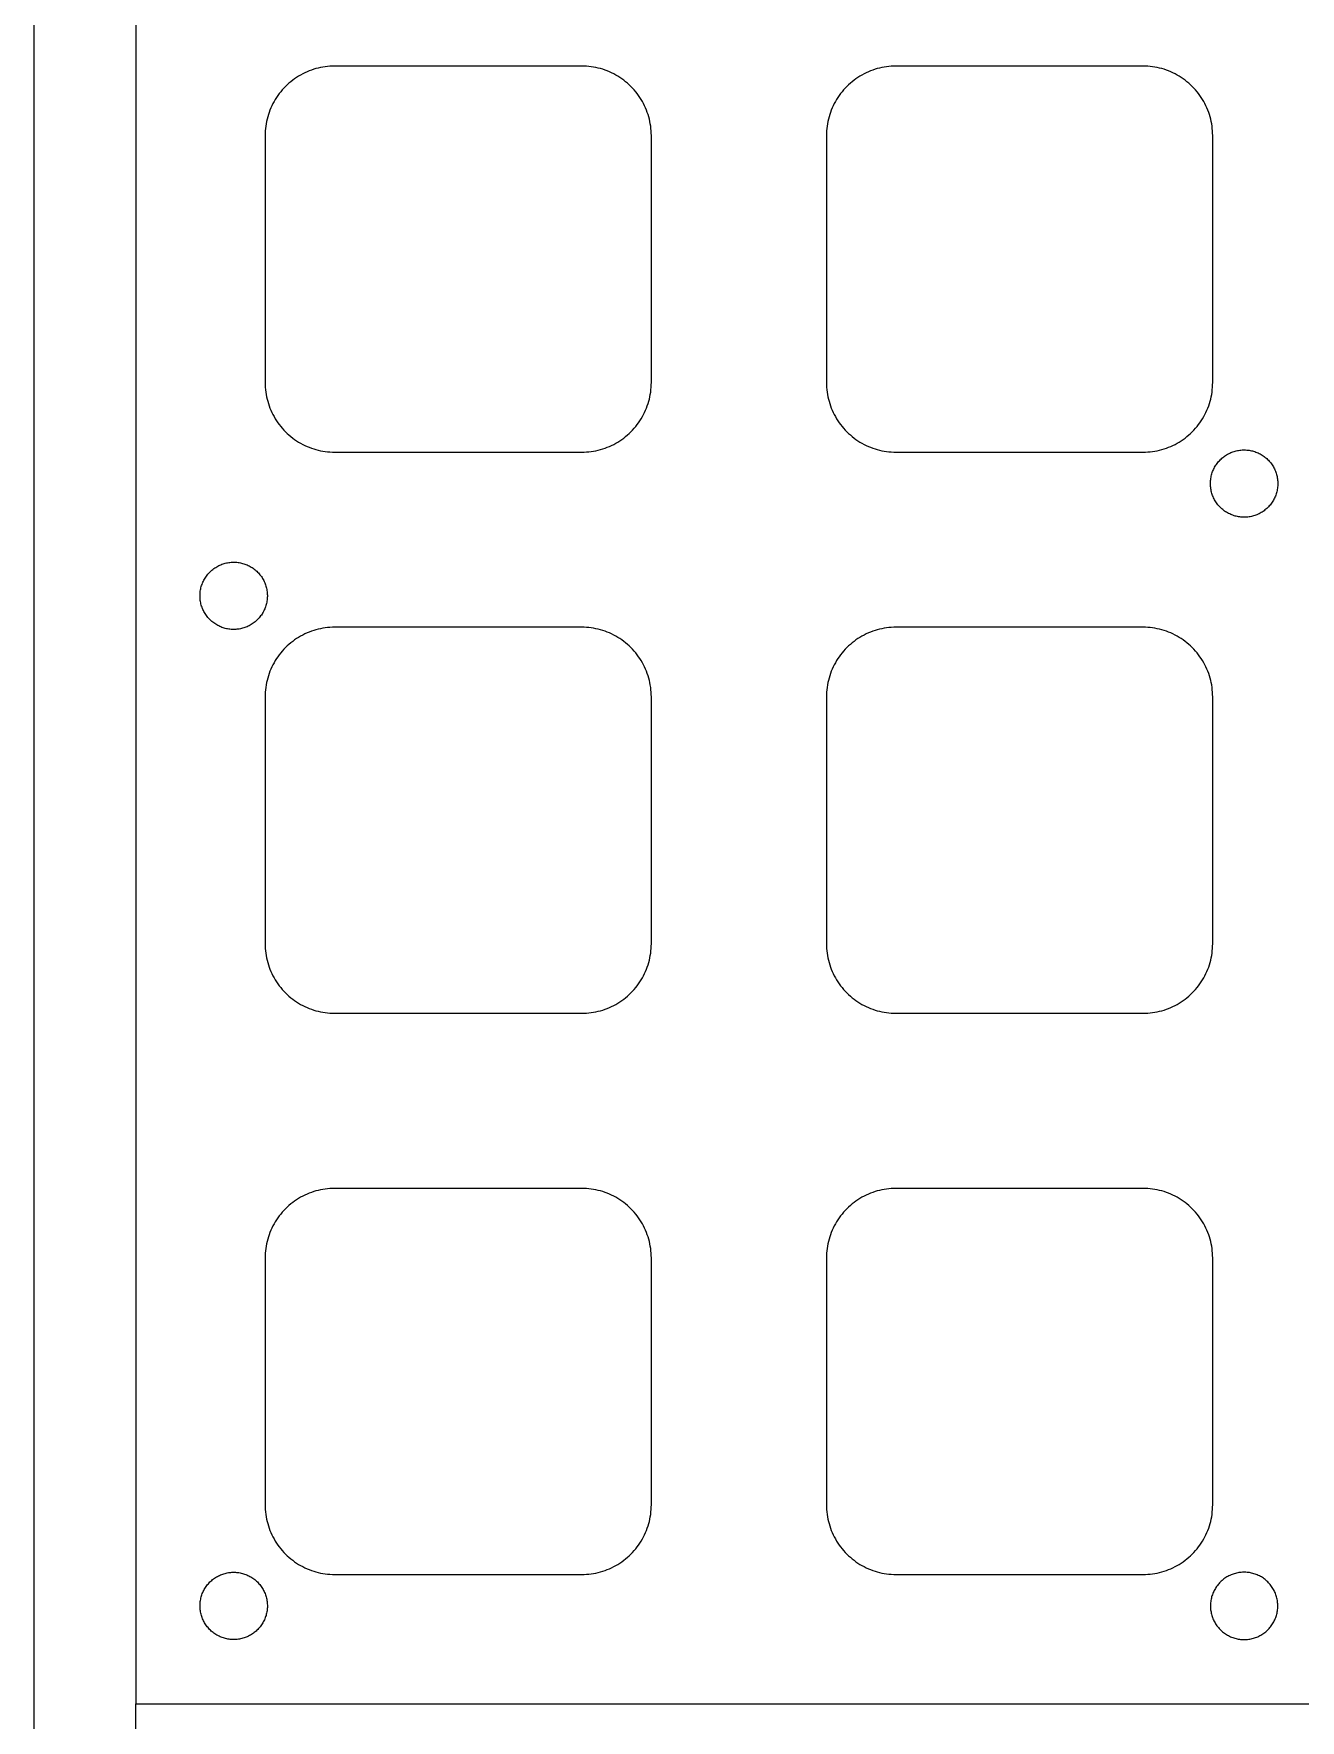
# Model space of a CAD drawing. Header units: millimetres. Extents: x -117 to 483, y -33 to 367.
# Drawn here: x -116.5 to -60.1, y 78.4 to 153.5 of the extents above; entities that cross this region are included whole.
import ezdxf

# ---------------------------------------------------------------- set-up
doc = ezdxf.new("R2010")
doc.units = ezdxf.units.MM
doc.header["$MEASUREMENT"] = 0
doc.layers.add('plot', color=12, linetype='Continuous', true_color=0xb80000)

msp = doc.modelspace()

# ---------------------------------------------------------------- linework, layer by layer
at = {"layer": 'plot'}
for points in [[(-116.531, -33.215), (483.469, -33.215), (483.469, 366.785), (-116.531, 366.785), (-116.531, -33.215)], [(-111.99, 182.871), (-111.99, 79.143)], [(-103.126, 152.107), (-103.232, 152.105), (-103.338, 152.1), (-103.443, 152.091), (-103.548, 152.078), (-103.653, 152.062), (-103.757, 152.042), (-103.86, 152.019), (-103.962, 151.992), (-104.064, 151.962), (-104.164, 151.928), (-104.263, 151.891), (-104.361, 151.85), (-104.457, 151.807), (-104.552, 151.76), (-104.645, 151.709), (-104.737, 151.656), (-104.826, 151.599), (-104.914, 151.54), (-104.999, 151.477), (-105.082, 151.412), (-105.163, 151.344), (-105.242, 151.273), (-105.318, 151.199), (-105.392, 151.123), (-105.463, 151.044), (-105.531, 150.963), (-105.596, 150.88), (-105.659, 150.795), (-105.718, 150.707), (-105.775, 150.618), (-105.828, 150.526), (-105.878, 150.433), (-105.926, 150.338), (-105.969, 150.242), (-106.01, 150.144), (-106.047, 150.045), (-106.081, 149.945), (-106.111, 149.843), (-106.138, 149.741), (-106.161, 149.638), (-106.181, 149.534), (-106.197, 149.429), (-106.21, 149.324), (-106.219, 149.219), (-106.224, 149.113), (-106.226, 149.007)], [(-92.126, 152.107), (-103.126, 152.107)], [(-89.026, 149.007), (-89.028, 149.113), (-89.033, 149.219), (-89.042, 149.324), (-89.055, 149.429), (-89.071, 149.534), (-89.091, 149.638), (-89.114, 149.741), (-89.141, 149.843), (-89.171, 149.945), (-89.205, 150.045), (-89.242, 150.144), (-89.283, 150.242), (-89.326, 150.338), (-89.374, 150.433), (-89.424, 150.526), (-89.477, 150.618), (-89.534, 150.707), (-89.593, 150.795), (-89.656, 150.88), (-89.721, 150.963), (-89.789, 151.044), (-89.86, 151.123), (-89.934, 151.199), (-90.01, 151.273), (-90.089, 151.344), (-90.17, 151.412), (-90.253, 151.477), (-90.338, 151.54), (-90.426, 151.599), (-90.515, 151.656), (-90.607, 151.709), (-90.7, 151.76), (-90.795, 151.807), (-90.891, 151.85), (-90.989, 151.891), (-91.088, 151.928), (-91.188, 151.962), (-91.29, 151.992), (-91.392, 152.019), (-91.495, 152.042), (-91.599, 152.062), (-91.704, 152.078), (-91.809, 152.091), (-91.914, 152.1), (-92.02, 152.105), (-92.126, 152.107)], [(-78.126, 152.107), (-78.232, 152.105), (-78.338, 152.1), (-78.443, 152.091), (-78.548, 152.078), (-78.653, 152.062), (-78.757, 152.042), (-78.86, 152.019), (-78.962, 151.992), (-79.064, 151.962), (-79.164, 151.928), (-79.263, 151.891), (-79.361, 151.85), (-79.457, 151.807), (-79.552, 151.76), (-79.645, 151.709), (-79.737, 151.656), (-79.826, 151.599), (-79.914, 151.54), (-79.999, 151.477), (-80.082, 151.412), (-80.163, 151.344), (-80.242, 151.273), (-80.318, 151.199), (-80.392, 151.123), (-80.463, 151.044), (-80.531, 150.963), (-80.596, 150.88), (-80.659, 150.795), (-80.718, 150.707), (-80.775, 150.618), (-80.828, 150.526), (-80.878, 150.433), (-80.926, 150.338), (-80.969, 150.242), (-81.01, 150.144), (-81.047, 150.045), (-81.081, 149.945), (-81.111, 149.843), (-81.138, 149.741), (-81.161, 149.638), (-81.181, 149.534), (-81.197, 149.429), (-81.21, 149.324), (-81.219, 149.219), (-81.224, 149.113), (-81.226, 149.007)], [(-67.126, 152.107), (-78.126, 152.107)], [(-64.026, 149.007), (-64.028, 149.113), (-64.033, 149.219), (-64.042, 149.324), (-64.055, 149.429), (-64.071, 149.534), (-64.091, 149.638), (-64.114, 149.741), (-64.141, 149.843), (-64.171, 149.945), (-64.205, 150.045), (-64.242, 150.144), (-64.283, 150.242), (-64.326, 150.338), (-64.374, 150.433), (-64.424, 150.526), (-64.477, 150.618), (-64.534, 150.707), (-64.593, 150.795), (-64.656, 150.88), (-64.721, 150.963), (-64.789, 151.044), (-64.86, 151.123), (-64.934, 151.199), (-65.01, 151.273), (-65.089, 151.344), (-65.17, 151.412), (-65.253, 151.477), (-65.338, 151.54), (-65.426, 151.599), (-65.515, 151.656), (-65.607, 151.709), (-65.7, 151.76), (-65.795, 151.807), (-65.891, 151.85), (-65.989, 151.891), (-66.088, 151.928), (-66.188, 151.962), (-66.29, 151.992), (-66.392, 152.019), (-66.495, 152.042), (-66.599, 152.062), (-66.704, 152.078), (-66.809, 152.091), (-66.914, 152.1), (-67.02, 152.105), (-67.126, 152.107)], [(-106.226, 149.007), (-106.226, 138.007)], [(-89.026, 138.007), (-89.026, 149.007)], [(-81.226, 149.007), (-81.226, 138.007)], [(-64.026, 138.007), (-64.026, 149.007)], [(-106.226, 138.007), (-106.224, 137.901), (-106.219, 137.796), (-106.21, 137.69), (-106.197, 137.585), (-106.181, 137.48), (-106.161, 137.376), (-106.138, 137.273), (-106.111, 137.171), (-106.081, 137.069), (-106.047, 136.969), (-106.01, 136.87), (-105.969, 136.772), (-105.926, 136.676), (-105.878, 136.581), (-105.828, 136.488), (-105.775, 136.396), (-105.718, 136.307), (-105.659, 136.219), (-105.596, 136.134), (-105.531, 136.051), (-105.463, 135.97), (-105.392, 135.891), (-105.318, 135.815), (-105.242, 135.741), (-105.163, 135.671), (-105.082, 135.602), (-104.999, 135.537), (-104.914, 135.474), (-104.826, 135.415), (-104.737, 135.358), (-104.645, 135.305), (-104.552, 135.255), (-104.457, 135.208), (-104.361, 135.164), (-104.263, 135.123), (-104.164, 135.086), (-104.064, 135.052), (-103.962, 135.022), (-103.86, 134.995), (-103.757, 134.972), (-103.653, 134.952), (-103.548, 134.936), (-103.443, 134.923), (-103.338, 134.914), (-103.232, 134.909), (-103.126, 134.907)], [(-92.126, 134.907), (-92.02, 134.909), (-91.914, 134.914), (-91.809, 134.923), (-91.704, 134.936), (-91.599, 134.952), (-91.495, 134.972), (-91.392, 134.995), (-91.29, 135.022), (-91.188, 135.052), (-91.088, 135.086), (-90.989, 135.123), (-90.891, 135.164), (-90.795, 135.208), (-90.7, 135.255), (-90.607, 135.305), (-90.515, 135.358), (-90.426, 135.415), (-90.338, 135.474), (-90.253, 135.537), (-90.17, 135.602), (-90.089, 135.671), (-90.01, 135.741), (-89.934, 135.815), (-89.86, 135.891), (-89.789, 135.97), (-89.721, 136.051), (-89.656, 136.134), (-89.593, 136.219), (-89.534, 136.307), (-89.477, 136.396), (-89.424, 136.488), (-89.374, 136.581), (-89.326, 136.676), (-89.283, 136.772), (-89.242, 136.87), (-89.205, 136.969), (-89.171, 137.069), (-89.141, 137.171), (-89.114, 137.273), (-89.091, 137.376), (-89.071, 137.48), (-89.055, 137.585), (-89.042, 137.69), (-89.033, 137.796), (-89.028, 137.901), (-89.026, 138.007)], [(-81.226, 138.007), (-81.224, 137.901), (-81.219, 137.796), (-81.21, 137.69), (-81.197, 137.585), (-81.181, 137.48), (-81.161, 137.376), (-81.138, 137.273), (-81.111, 137.171), (-81.081, 137.069), (-81.047, 136.969), (-81.01, 136.87), (-80.969, 136.772), (-80.926, 136.676), (-80.878, 136.581), (-80.828, 136.488), (-80.775, 136.396), (-80.718, 136.307), (-80.659, 136.219), (-80.596, 136.134), (-80.531, 136.051), (-80.463, 135.97), (-80.392, 135.891), (-80.318, 135.815), (-80.242, 135.741), (-80.163, 135.671), (-80.082, 135.602), (-79.999, 135.537), (-79.914, 135.474), (-79.826, 135.415), (-79.737, 135.358), (-79.645, 135.305), (-79.552, 135.255), (-79.457, 135.208), (-79.361, 135.164), (-79.263, 135.123), (-79.164, 135.086), (-79.064, 135.052), (-78.962, 135.022), (-78.86, 134.995), (-78.757, 134.972), (-78.653, 134.952), (-78.548, 134.936), (-78.443, 134.923), (-78.338, 134.914), (-78.232, 134.909), (-78.126, 134.907)], [(-67.126, 134.907), (-67.02, 134.909), (-66.914, 134.914), (-66.809, 134.923), (-66.704, 134.936), (-66.599, 134.952), (-66.495, 134.972), (-66.392, 134.995), (-66.29, 135.022), (-66.188, 135.052), (-66.088, 135.086), (-65.989, 135.123), (-65.891, 135.164), (-65.795, 135.208), (-65.7, 135.255), (-65.607, 135.305), (-65.515, 135.358), (-65.426, 135.415), (-65.338, 135.474), (-65.253, 135.537), (-65.17, 135.602), (-65.089, 135.671), (-65.01, 135.741), (-64.934, 135.815), (-64.86, 135.891), (-64.789, 135.97), (-64.721, 136.051), (-64.656, 136.134), (-64.593, 136.219), (-64.534, 136.307), (-64.477, 136.396), (-64.424, 136.488), (-64.374, 136.581), (-64.326, 136.676), (-64.283, 136.772), (-64.242, 136.87), (-64.205, 136.969), (-64.171, 137.069), (-64.141, 137.171), (-64.114, 137.273), (-64.091, 137.376), (-64.071, 137.48), (-64.055, 137.585), (-64.042, 137.69), (-64.033, 137.796), (-64.028, 137.901), (-64.026, 138.007)], [(-103.126, 134.907), (-92.126, 134.907)], [(-78.126, 134.907), (-67.126, 134.907)], [(-61.126, 133.507), (-61.127, 133.455), (-61.13, 133.403), (-61.134, 133.351), (-61.14, 133.299), (-61.149, 133.248), (-61.158, 133.197), (-61.17, 133.146), (-61.183, 133.096), (-61.199, 133.046), (-61.215, 132.997), (-61.234, 132.948), (-61.254, 132.9), (-61.276, 132.853), (-61.3, 132.806), (-61.325, 132.761), (-61.351, 132.716), (-61.38, 132.672), (-61.409, 132.63), (-61.441, 132.588), (-61.473, 132.547), (-61.507, 132.508), (-61.543, 132.47), (-61.579, 132.433), (-61.617, 132.397), (-61.656, 132.363), (-61.697, 132.33), (-61.738, 132.298), (-61.781, 132.268), (-61.824, 132.239), (-61.868, 132.212), (-61.914, 132.187), (-61.96, 132.163), (-62.007, 132.141), (-62.055, 132.12), (-62.103, 132.101), (-62.153, 132.084), (-62.202, 132.068), (-62.252, 132.054), (-62.303, 132.042), (-62.354, 132.032), (-62.405, 132.023), (-62.457, 132.017), (-62.509, 132.012), (-62.561, 132.008), (-62.613, 132.007), (-62.665, 132.008), (-62.717, 132.01), (-62.769, 132.014), (-62.821, 132.02), (-62.872, 132.027), (-62.923, 132.037), (-62.974, 132.048), (-63.025, 132.061), (-63.075, 132.076), (-63.124, 132.092), (-63.173, 132.11), (-63.221, 132.13), (-63.268, 132.152), (-63.315, 132.175), (-63.361, 132.199), (-63.406, 132.226), (-63.45, 132.254), (-63.493, 132.283), (-63.535, 132.314), (-63.576, 132.346), (-63.615, 132.38), (-63.654, 132.415), (-63.691, 132.451), (-63.727, 132.489), (-63.762, 132.527), (-63.795, 132.567), (-63.827, 132.609), (-63.858, 132.651), (-63.887, 132.694), (-63.914, 132.738), (-63.94, 132.784), (-63.964, 132.83), (-63.987, 132.876), (-64.008, 132.924), (-64.027, 132.972), (-64.045, 133.021), (-64.061, 133.071), (-64.075, 133.121), (-64.088, 133.171), (-64.099, 133.222), (-64.108, 133.274), (-64.115, 133.325), (-64.12, 133.377), (-64.124, 133.429), (-64.126, 133.481), (-64.126, 133.533), (-64.124, 133.585), (-64.12, 133.637), (-64.115, 133.689), (-64.108, 133.74), (-64.099, 133.792), (-64.088, 133.843), (-64.075, 133.893), (-64.061, 133.943), (-64.045, 133.993), (-64.027, 134.042), (-64.008, 134.09), (-63.987, 134.138), (-63.964, 134.185), (-63.94, 134.231), (-63.914, 134.276), (-63.887, 134.32), (-63.858, 134.363), (-63.827, 134.406), (-63.795, 134.447), (-63.762, 134.487), (-63.727, 134.526), (-63.691, 134.563), (-63.654, 134.599), (-63.615, 134.634), (-63.576, 134.668), (-63.535, 134.7), (-63.493, 134.731), (-63.45, 134.761), (-63.406, 134.788), (-63.361, 134.815), (-63.315, 134.839), (-63.268, 134.863), (-63.221, 134.884), (-63.173, 134.904), (-63.124, 134.922), (-63.075, 134.938), (-63.025, 134.953), (-62.974, 134.966), (-62.923, 134.977), (-62.872, 134.987), (-62.821, 134.994), (-62.769, 135), (-62.717, 135.004), (-62.665, 135.007), (-62.613, 135.007), (-62.561, 135.006), (-62.509, 135.002), (-62.457, 134.998), (-62.405, 134.991), (-62.354, 134.982), (-62.303, 134.972), (-62.252, 134.96), (-62.202, 134.946), (-62.153, 134.93), (-62.103, 134.913), (-62.055, 134.894), (-62.007, 134.873), (-61.96, 134.851), (-61.914, 134.827), (-61.868, 134.802), (-61.824, 134.775), (-61.781, 134.746), (-61.738, 134.716), (-61.697, 134.684), (-61.656, 134.651), (-61.617, 134.617), (-61.579, 134.581), (-61.543, 134.544), (-61.507, 134.506), (-61.473, 134.467), (-61.441, 134.426), (-61.409, 134.385), (-61.38, 134.342), (-61.351, 134.298), (-61.325, 134.253), (-61.3, 134.208), (-61.276, 134.161), (-61.254, 134.114), (-61.234, 134.066), (-61.215, 134.017), (-61.199, 133.968), (-61.183, 133.918), (-61.17, 133.868), (-61.158, 133.817), (-61.149, 133.766), (-61.14, 133.715), (-61.134, 133.663), (-61.13, 133.611), (-61.127, 133.559), (-61.126, 133.507)], [(-109.126, 128.507), (-109.125, 128.559), (-109.122, 128.611), (-109.118, 128.663), (-109.112, 128.715), (-109.103, 128.766), (-109.094, 128.817), (-109.082, 128.868), (-109.069, 128.918), (-109.053, 128.968), (-109.037, 129.017), (-109.018, 129.066), (-108.998, 129.114), (-108.976, 129.161), (-108.952, 129.208), (-108.927, 129.253), (-108.901, 129.298), (-108.872, 129.342), (-108.843, 129.385), (-108.811, 129.426), (-108.779, 129.467), (-108.745, 129.506), (-108.709, 129.544), (-108.673, 129.581), (-108.635, 129.617), (-108.596, 129.651), (-108.555, 129.684), (-108.514, 129.716), (-108.471, 129.746), (-108.428, 129.775), (-108.383, 129.802), (-108.338, 129.827), (-108.292, 129.851), (-108.245, 129.873), (-108.197, 129.894), (-108.149, 129.913), (-108.099, 129.93), (-108.05, 129.946), (-108, 129.96), (-107.949, 129.972), (-107.898, 129.982), (-107.846, 129.991), (-107.795, 129.998), (-107.743, 130.002), (-107.691, 130.006), (-107.639, 130.007), (-107.587, 130.007), (-107.535, 130.004), (-107.483, 130), (-107.431, 129.994), (-107.38, 129.987), (-107.329, 129.977), (-107.278, 129.966), (-107.227, 129.953), (-107.177, 129.938), (-107.128, 129.922), (-107.079, 129.904), (-107.031, 129.884), (-106.984, 129.863), (-106.937, 129.839), (-106.891, 129.815), (-106.846, 129.788), (-106.802, 129.761), (-106.759, 129.731), (-106.717, 129.7), (-106.676, 129.668), (-106.637, 129.634), (-106.598, 129.599), (-106.561, 129.563), (-106.525, 129.526), (-106.49, 129.487), (-106.457, 129.447), (-106.425, 129.406), (-106.394, 129.363), (-106.365, 129.32), (-106.338, 129.276), (-106.312, 129.231), (-106.288, 129.185), (-106.265, 129.138), (-106.244, 129.09), (-106.225, 129.042), (-106.207, 128.993), (-106.191, 128.943), (-106.177, 128.893), (-106.164, 128.843), (-106.153, 128.792), (-106.144, 128.74), (-106.137, 128.689), (-106.132, 128.637), (-106.128, 128.585), (-106.126, 128.533), (-106.126, 128.481), (-106.128, 128.429), (-106.132, 128.377), (-106.137, 128.325), (-106.144, 128.274), (-106.153, 128.222), (-106.164, 128.171), (-106.177, 128.121), (-106.191, 128.071), (-106.207, 128.021), (-106.225, 127.972), (-106.244, 127.924), (-106.265, 127.876), (-106.288, 127.83), (-106.312, 127.784), (-106.338, 127.738), (-106.365, 127.694), (-106.394, 127.651), (-106.425, 127.609), (-106.457, 127.567), (-106.49, 127.527), (-106.525, 127.489), (-106.561, 127.451), (-106.598, 127.415), (-106.637, 127.38), (-106.676, 127.346), (-106.717, 127.314), (-106.759, 127.283), (-106.802, 127.254), (-106.846, 127.226), (-106.891, 127.199), (-106.937, 127.175), (-106.984, 127.152), (-107.031, 127.13), (-107.079, 127.11), (-107.128, 127.092), (-107.177, 127.076), (-107.227, 127.061), (-107.278, 127.048), (-107.329, 127.037), (-107.38, 127.027), (-107.431, 127.02), (-107.483, 127.014), (-107.535, 127.01), (-107.587, 127.008), (-107.639, 127.007), (-107.691, 127.008), (-107.743, 127.012), (-107.795, 127.017), (-107.846, 127.023), (-107.898, 127.032), (-107.949, 127.042), (-108, 127.054), (-108.05, 127.068), (-108.099, 127.084), (-108.149, 127.101), (-108.197, 127.12), (-108.245, 127.141), (-108.292, 127.163), (-108.338, 127.187), (-108.383, 127.212), (-108.428, 127.239), (-108.471, 127.268), (-108.514, 127.298), (-108.555, 127.33), (-108.596, 127.363), (-108.635, 127.397), (-108.673, 127.433), (-108.709, 127.47), (-108.745, 127.508), (-108.779, 127.547), (-108.811, 127.588), (-108.843, 127.63), (-108.872, 127.672), (-108.901, 127.716), (-108.927, 127.761), (-108.952, 127.806), (-108.976, 127.853), (-108.998, 127.9), (-109.018, 127.948), (-109.037, 127.997), (-109.053, 128.046), (-109.069, 128.096), (-109.082, 128.146), (-109.094, 128.197), (-109.103, 128.248), (-109.112, 128.299), (-109.118, 128.351), (-109.122, 128.403), (-109.125, 128.455), (-109.126, 128.507)], [(-103.126, 127.107), (-103.232, 127.105), (-103.338, 127.1), (-103.443, 127.091), (-103.548, 127.078), (-103.653, 127.062), (-103.757, 127.042), (-103.86, 127.019), (-103.962, 126.992), (-104.064, 126.962), (-104.164, 126.928), (-104.263, 126.891), (-104.361, 126.85), (-104.457, 126.807), (-104.552, 126.76), (-104.645, 126.709), (-104.737, 126.656), (-104.826, 126.599), (-104.914, 126.54), (-104.999, 126.477), (-105.082, 126.412), (-105.163, 126.344), (-105.242, 126.273), (-105.318, 126.199), (-105.392, 126.123), (-105.463, 126.044), (-105.531, 125.963), (-105.596, 125.88), (-105.659, 125.795), (-105.718, 125.707), (-105.775, 125.618), (-105.828, 125.526), (-105.878, 125.433), (-105.926, 125.338), (-105.969, 125.242), (-106.01, 125.144), (-106.047, 125.045), (-106.081, 124.945), (-106.111, 124.843), (-106.138, 124.741), (-106.161, 124.638), (-106.181, 124.534), (-106.197, 124.429), (-106.21, 124.324), (-106.219, 124.219), (-106.224, 124.113), (-106.226, 124.007)], [(-92.126, 127.107), (-103.126, 127.107)], [(-89.026, 124.007), (-89.028, 124.113), (-89.033, 124.219), (-89.042, 124.324), (-89.055, 124.429), (-89.071, 124.534), (-89.091, 124.638), (-89.114, 124.741), (-89.141, 124.843), (-89.171, 124.945), (-89.205, 125.045), (-89.242, 125.144), (-89.283, 125.242), (-89.326, 125.338), (-89.374, 125.433), (-89.424, 125.526), (-89.477, 125.618), (-89.534, 125.707), (-89.593, 125.795), (-89.656, 125.88), (-89.721, 125.963), (-89.789, 126.044), (-89.86, 126.123), (-89.934, 126.199), (-90.01, 126.273), (-90.089, 126.344), (-90.17, 126.412), (-90.253, 126.477), (-90.338, 126.54), (-90.426, 126.599), (-90.515, 126.656), (-90.607, 126.709), (-90.7, 126.76), (-90.795, 126.807), (-90.891, 126.85), (-90.989, 126.891), (-91.088, 126.928), (-91.188, 126.962), (-91.29, 126.992), (-91.392, 127.019), (-91.495, 127.042), (-91.599, 127.062), (-91.704, 127.078), (-91.809, 127.091), (-91.914, 127.1), (-92.02, 127.105), (-92.126, 127.107)], [(-78.126, 127.107), (-78.232, 127.105), (-78.338, 127.1), (-78.443, 127.091), (-78.548, 127.078), (-78.653, 127.062), (-78.757, 127.042), (-78.86, 127.019), (-78.962, 126.992), (-79.064, 126.962), (-79.164, 126.928), (-79.263, 126.891), (-79.361, 126.85), (-79.457, 126.807), (-79.552, 126.76), (-79.645, 126.709), (-79.737, 126.656), (-79.826, 126.599), (-79.914, 126.54), (-79.999, 126.477), (-80.082, 126.412), (-80.163, 126.344), (-80.242, 126.273), (-80.318, 126.199), (-80.392, 126.123), (-80.463, 126.044), (-80.531, 125.963), (-80.596, 125.88), (-80.659, 125.795), (-80.718, 125.707), (-80.775, 125.618), (-80.828, 125.526), (-80.878, 125.433), (-80.926, 125.338), (-80.969, 125.242), (-81.01, 125.144), (-81.047, 125.045), (-81.081, 124.945), (-81.111, 124.843), (-81.138, 124.741), (-81.161, 124.638), (-81.181, 124.534), (-81.197, 124.429), (-81.21, 124.324), (-81.219, 124.219), (-81.224, 124.113), (-81.226, 124.007)], [(-67.126, 127.107), (-78.126, 127.107)], [(-64.026, 124.007), (-64.028, 124.113), (-64.033, 124.219), (-64.042, 124.324), (-64.055, 124.429), (-64.071, 124.534), (-64.091, 124.638), (-64.114, 124.741), (-64.141, 124.843), (-64.171, 124.945), (-64.205, 125.045), (-64.242, 125.144), (-64.283, 125.242), (-64.326, 125.338), (-64.374, 125.433), (-64.424, 125.526), (-64.477, 125.618), (-64.534, 125.707), (-64.593, 125.795), (-64.656, 125.88), (-64.721, 125.963), (-64.789, 126.044), (-64.86, 126.123), (-64.934, 126.199), (-65.01, 126.273), (-65.089, 126.344), (-65.17, 126.412), (-65.253, 126.477), (-65.338, 126.54), (-65.426, 126.599), (-65.515, 126.656), (-65.607, 126.709), (-65.7, 126.76), (-65.795, 126.807), (-65.891, 126.85), (-65.989, 126.891), (-66.088, 126.928), (-66.188, 126.962), (-66.29, 126.992), (-66.392, 127.019), (-66.495, 127.042), (-66.599, 127.062), (-66.704, 127.078), (-66.809, 127.091), (-66.914, 127.1), (-67.02, 127.105), (-67.126, 127.107)], [(-106.226, 124.007), (-106.226, 113.007)], [(-89.026, 113.007), (-89.026, 124.007)], [(-81.226, 124.007), (-81.226, 113.007)], [(-64.026, 113.007), (-64.026, 124.007)], [(-106.226, 113.007), (-106.224, 112.901), (-106.219, 112.796), (-106.21, 112.69), (-106.197, 112.585), (-106.181, 112.48), (-106.161, 112.376), (-106.138, 112.273), (-106.111, 112.171), (-106.081, 112.069), (-106.047, 111.969), (-106.01, 111.87), (-105.969, 111.772), (-105.926, 111.676), (-105.878, 111.581), (-105.828, 111.488), (-105.775, 111.396), (-105.718, 111.307), (-105.659, 111.219), (-105.596, 111.134), (-105.531, 111.051), (-105.463, 110.97), (-105.392, 110.891), (-105.318, 110.815), (-105.242, 110.741), (-105.163, 110.671), (-105.082, 110.602), (-104.999, 110.537), (-104.914, 110.474), (-104.826, 110.415), (-104.737, 110.358), (-104.645, 110.305), (-104.552, 110.255), (-104.457, 110.208), (-104.361, 110.164), (-104.263, 110.123), (-104.164, 110.086), (-104.064, 110.052), (-103.962, 110.022), (-103.86, 109.995), (-103.757, 109.972), (-103.653, 109.952), (-103.548, 109.936), (-103.443, 109.923), (-103.338, 109.914), (-103.232, 109.909), (-103.126, 109.907)], [(-92.126, 109.907), (-92.02, 109.909), (-91.914, 109.914), (-91.809, 109.923), (-91.704, 109.936), (-91.599, 109.952), (-91.495, 109.972), (-91.392, 109.995), (-91.29, 110.022), (-91.188, 110.052), (-91.088, 110.086), (-90.989, 110.123), (-90.891, 110.164), (-90.795, 110.208), (-90.7, 110.255), (-90.607, 110.305), (-90.515, 110.358), (-90.426, 110.415), (-90.338, 110.474), (-90.253, 110.537), (-90.17, 110.602), (-90.089, 110.671), (-90.01, 110.741), (-89.934, 110.815), (-89.86, 110.891), (-89.789, 110.97), (-89.721, 111.051), (-89.656, 111.134), (-89.593, 111.219), (-89.534, 111.307), (-89.477, 111.396), (-89.424, 111.488), (-89.374, 111.581), (-89.326, 111.676), (-89.283, 111.772), (-89.242, 111.87), (-89.205, 111.969), (-89.171, 112.069), (-89.141, 112.171), (-89.114, 112.273), (-89.091, 112.376), (-89.071, 112.48), (-89.055, 112.585), (-89.042, 112.69), (-89.033, 112.796), (-89.028, 112.901), (-89.026, 113.007)], [(-81.226, 113.007), (-81.224, 112.901), (-81.219, 112.796), (-81.21, 112.69), (-81.197, 112.585), (-81.181, 112.48), (-81.161, 112.376), (-81.138, 112.273), (-81.111, 112.171), (-81.081, 112.069), (-81.047, 111.969), (-81.01, 111.87), (-80.969, 111.772), (-80.926, 111.676), (-80.878, 111.581), (-80.828, 111.488), (-80.775, 111.396), (-80.718, 111.307), (-80.659, 111.219), (-80.596, 111.134), (-80.531, 111.051), (-80.463, 110.97), (-80.392, 110.891), (-80.318, 110.815), (-80.242, 110.741), (-80.163, 110.671), (-80.082, 110.602), (-79.999, 110.537), (-79.914, 110.474), (-79.826, 110.415), (-79.737, 110.358), (-79.645, 110.305), (-79.552, 110.255), (-79.457, 110.208), (-79.361, 110.164), (-79.263, 110.123), (-79.164, 110.086), (-79.064, 110.052), (-78.962, 110.022), (-78.86, 109.995), (-78.757, 109.972), (-78.653, 109.952), (-78.548, 109.936), (-78.443, 109.923), (-78.338, 109.914), (-78.232, 109.909), (-78.126, 109.907)], [(-67.126, 109.907), (-67.02, 109.909), (-66.914, 109.914), (-66.809, 109.923), (-66.704, 109.936), (-66.599, 109.952), (-66.495, 109.972), (-66.392, 109.995), (-66.29, 110.022), (-66.188, 110.052), (-66.088, 110.086), (-65.989, 110.123), (-65.891, 110.164), (-65.795, 110.208), (-65.7, 110.255), (-65.607, 110.305), (-65.515, 110.358), (-65.426, 110.415), (-65.338, 110.474), (-65.253, 110.537), (-65.17, 110.602), (-65.089, 110.671), (-65.01, 110.741), (-64.934, 110.815), (-64.86, 110.891), (-64.789, 110.97), (-64.721, 111.051), (-64.656, 111.134), (-64.593, 111.219), (-64.534, 111.307), (-64.477, 111.396), (-64.424, 111.488), (-64.374, 111.581), (-64.326, 111.676), (-64.283, 111.772), (-64.242, 111.87), (-64.205, 111.969), (-64.171, 112.069), (-64.141, 112.171), (-64.114, 112.273), (-64.091, 112.376), (-64.071, 112.48), (-64.055, 112.585), (-64.042, 112.69), (-64.033, 112.796), (-64.028, 112.901), (-64.026, 113.007)], [(-103.126, 109.907), (-92.126, 109.907)], [(-78.126, 109.907), (-67.126, 109.907)], [(-103.126, 102.107), (-103.232, 102.105), (-103.338, 102.1), (-103.443, 102.091), (-103.548, 102.078), (-103.653, 102.062), (-103.757, 102.042), (-103.86, 102.019), (-103.962, 101.992), (-104.064, 101.962), (-104.164, 101.928), (-104.263, 101.891), (-104.361, 101.85), (-104.457, 101.807), (-104.552, 101.76), (-104.645, 101.709), (-104.737, 101.656), (-104.826, 101.599), (-104.914, 101.54), (-104.999, 101.477), (-105.082, 101.412), (-105.163, 101.344), (-105.242, 101.273), (-105.318, 101.199), (-105.392, 101.123), (-105.463, 101.044), (-105.531, 100.963), (-105.596, 100.88), (-105.659, 100.795), (-105.718, 100.707), (-105.775, 100.618), (-105.828, 100.526), (-105.878, 100.433), (-105.926, 100.338), (-105.969, 100.242), (-106.01, 100.144), (-106.047, 100.045), (-106.081, 99.945), (-106.111, 99.843), (-106.138, 99.741), (-106.161, 99.638), (-106.181, 99.534), (-106.197, 99.429), (-106.21, 99.324), (-106.219, 99.219), (-106.224, 99.113), (-106.226, 99.007)], [(-92.126, 102.107), (-103.126, 102.107)], [(-89.026, 99.007), (-89.028, 99.113), (-89.033, 99.219), (-89.042, 99.324), (-89.055, 99.429), (-89.071, 99.534), (-89.091, 99.638), (-89.114, 99.741), (-89.141, 99.843), (-89.171, 99.945), (-89.205, 100.045), (-89.242, 100.144), (-89.283, 100.242), (-89.326, 100.338), (-89.374, 100.433), (-89.424, 100.526), (-89.477, 100.618), (-89.534, 100.707), (-89.593, 100.795), (-89.656, 100.88), (-89.721, 100.963), (-89.789, 101.044), (-89.86, 101.123), (-89.934, 101.199), (-90.01, 101.273), (-90.089, 101.344), (-90.17, 101.412), (-90.253, 101.477), (-90.338, 101.54), (-90.426, 101.599), (-90.515, 101.656), (-90.607, 101.709), (-90.7, 101.76), (-90.795, 101.807), (-90.891, 101.85), (-90.989, 101.891), (-91.088, 101.928), (-91.188, 101.962), (-91.29, 101.992), (-91.392, 102.019), (-91.495, 102.042), (-91.599, 102.062), (-91.704, 102.078), (-91.809, 102.091), (-91.914, 102.1), (-92.02, 102.105), (-92.126, 102.107)], [(-78.126, 102.107), (-78.232, 102.105), (-78.338, 102.1), (-78.443, 102.091), (-78.548, 102.078), (-78.653, 102.062), (-78.757, 102.042), (-78.86, 102.019), (-78.962, 101.992), (-79.064, 101.962), (-79.164, 101.928), (-79.263, 101.891), (-79.361, 101.85), (-79.457, 101.807), (-79.552, 101.76), (-79.645, 101.709), (-79.737, 101.656), (-79.826, 101.599), (-79.914, 101.54), (-79.999, 101.477), (-80.082, 101.412), (-80.163, 101.344), (-80.242, 101.273), (-80.318, 101.199), (-80.392, 101.123), (-80.463, 101.044), (-80.531, 100.963), (-80.596, 100.88), (-80.659, 100.795), (-80.718, 100.707), (-80.775, 100.618), (-80.828, 100.526), (-80.878, 100.433), (-80.926, 100.338), (-80.969, 100.242), (-81.01, 100.144), (-81.047, 100.045), (-81.081, 99.945), (-81.111, 99.843), (-81.138, 99.741), (-81.161, 99.638), (-81.181, 99.534), (-81.197, 99.429), (-81.21, 99.324), (-81.219, 99.219), (-81.224, 99.113), (-81.226, 99.007)], [(-67.126, 102.107), (-78.126, 102.107)], [(-64.026, 99.007), (-64.028, 99.113), (-64.033, 99.219), (-64.042, 99.324), (-64.055, 99.429), (-64.071, 99.534), (-64.091, 99.638), (-64.114, 99.741), (-64.141, 99.843), (-64.171, 99.945), (-64.205, 100.045), (-64.242, 100.144), (-64.283, 100.242), (-64.326, 100.338), (-64.374, 100.433), (-64.424, 100.526), (-64.477, 100.618), (-64.534, 100.707), (-64.593, 100.795), (-64.656, 100.88), (-64.721, 100.963), (-64.789, 101.044), (-64.86, 101.123), (-64.934, 101.199), (-65.01, 101.273), (-65.089, 101.344), (-65.17, 101.412), (-65.253, 101.477), (-65.338, 101.54), (-65.426, 101.599), (-65.515, 101.656), (-65.607, 101.709), (-65.7, 101.76), (-65.795, 101.807), (-65.891, 101.85), (-65.989, 101.891), (-66.088, 101.928), (-66.188, 101.962), (-66.29, 101.992), (-66.392, 102.019), (-66.495, 102.042), (-66.599, 102.062), (-66.704, 102.078), (-66.809, 102.091), (-66.914, 102.1), (-67.02, 102.105), (-67.126, 102.107)], [(-106.226, 99.007), (-106.226, 88.007)], [(-89.026, 88.007), (-89.026, 99.007)], [(-81.226, 99.007), (-81.226, 88.007)], [(-64.026, 88.007), (-64.026, 99.007)], [(-106.226, 88.007), (-106.224, 87.901), (-106.219, 87.796), (-106.21, 87.69), (-106.197, 87.585), (-106.181, 87.48), (-106.161, 87.376), (-106.138, 87.273), (-106.111, 87.171), (-106.081, 87.069), (-106.047, 86.969), (-106.01, 86.87), (-105.969, 86.772), (-105.926, 86.676), (-105.878, 86.581), (-105.828, 86.488), (-105.775, 86.396), (-105.718, 86.307), (-105.659, 86.219), (-105.596, 86.134), (-105.531, 86.051), (-105.463, 85.97), (-105.392, 85.891), (-105.318, 85.815), (-105.242, 85.741), (-105.163, 85.671), (-105.082, 85.602), (-104.999, 85.537), (-104.914, 85.474), (-104.826, 85.415), (-104.737, 85.358), (-104.645, 85.305), (-104.552, 85.255), (-104.457, 85.208), (-104.361, 85.164), (-104.263, 85.123), (-104.164, 85.086), (-104.064, 85.052), (-103.962, 85.022), (-103.86, 84.995), (-103.757, 84.972), (-103.653, 84.952), (-103.548, 84.936), (-103.443, 84.923), (-103.338, 84.914), (-103.232, 84.909), (-103.126, 84.907)], [(-92.126, 84.907), (-92.02, 84.909), (-91.914, 84.914), (-91.809, 84.923), (-91.704, 84.936), (-91.599, 84.952), (-91.495, 84.972), (-91.392, 84.995), (-91.29, 85.022), (-91.188, 85.052), (-91.088, 85.086), (-90.989, 85.123), (-90.891, 85.164), (-90.795, 85.208), (-90.7, 85.255), (-90.607, 85.305), (-90.515, 85.358), (-90.426, 85.415), (-90.338, 85.474), (-90.253, 85.537), (-90.17, 85.602), (-90.089, 85.671), (-90.01, 85.741), (-89.934, 85.815), (-89.86, 85.891), (-89.789, 85.97), (-89.721, 86.051), (-89.656, 86.134), (-89.593, 86.219), (-89.534, 86.307), (-89.477, 86.396), (-89.424, 86.488), (-89.374, 86.581), (-89.326, 86.676), (-89.283, 86.772), (-89.242, 86.87), (-89.205, 86.969), (-89.171, 87.069), (-89.141, 87.171), (-89.114, 87.273), (-89.091, 87.376), (-89.071, 87.48), (-89.055, 87.585), (-89.042, 87.69), (-89.033, 87.796), (-89.028, 87.901), (-89.026, 88.007)], [(-81.226, 88.007), (-81.224, 87.901), (-81.219, 87.796), (-81.21, 87.69), (-81.197, 87.585), (-81.181, 87.48), (-81.161, 87.376), (-81.138, 87.273), (-81.111, 87.171), (-81.081, 87.069), (-81.047, 86.969), (-81.01, 86.87), (-80.969, 86.772), (-80.926, 86.676), (-80.878, 86.581), (-80.828, 86.488), (-80.775, 86.396), (-80.718, 86.307), (-80.659, 86.219), (-80.596, 86.134), (-80.531, 86.051), (-80.463, 85.97), (-80.392, 85.891), (-80.318, 85.815), (-80.242, 85.741), (-80.163, 85.671), (-80.082, 85.602), (-79.999, 85.537), (-79.914, 85.474), (-79.826, 85.415), (-79.737, 85.358), (-79.645, 85.305), (-79.552, 85.255), (-79.457, 85.208), (-79.361, 85.164), (-79.263, 85.123), (-79.164, 85.086), (-79.064, 85.052), (-78.962, 85.022), (-78.86, 84.995), (-78.757, 84.972), (-78.653, 84.952), (-78.548, 84.936), (-78.443, 84.923), (-78.338, 84.914), (-78.232, 84.909), (-78.126, 84.907)], [(-67.126, 84.907), (-67.02, 84.909), (-66.914, 84.914), (-66.809, 84.923), (-66.704, 84.936), (-66.599, 84.952), (-66.495, 84.972), (-66.392, 84.995), (-66.29, 85.022), (-66.188, 85.052), (-66.088, 85.086), (-65.989, 85.123), (-65.891, 85.164), (-65.795, 85.208), (-65.7, 85.255), (-65.607, 85.305), (-65.515, 85.358), (-65.426, 85.415), (-65.338, 85.474), (-65.253, 85.537), (-65.17, 85.602), (-65.089, 85.671), (-65.01, 85.741), (-64.934, 85.815), (-64.86, 85.891), (-64.789, 85.97), (-64.721, 86.051), (-64.656, 86.134), (-64.593, 86.219), (-64.534, 86.307), (-64.477, 86.396), (-64.424, 86.488), (-64.374, 86.581), (-64.326, 86.676), (-64.283, 86.772), (-64.242, 86.87), (-64.205, 86.969), (-64.171, 87.069), (-64.141, 87.171), (-64.114, 87.273), (-64.091, 87.376), (-64.071, 87.48), (-64.055, 87.585), (-64.042, 87.69), (-64.033, 87.796), (-64.028, 87.901), (-64.026, 88.007)], [(-107.626, 82.007), (-107.678, 82.008), (-107.73, 82.011), (-107.782, 82.015), (-107.834, 82.022), (-107.885, 82.03), (-107.936, 82.039), (-107.987, 82.051), (-108.037, 82.065), (-108.087, 82.08), (-108.136, 82.097), (-108.185, 82.115), (-108.233, 82.135), (-108.28, 82.157), (-108.327, 82.181), (-108.372, 82.206), (-108.417, 82.233), (-108.461, 82.261), (-108.503, 82.29), (-108.545, 82.322), (-108.586, 82.354), (-108.625, 82.388), (-108.663, 82.424), (-108.7, 82.46), (-108.736, 82.498), (-108.77, 82.537), (-108.803, 82.578), (-108.835, 82.619), (-108.865, 82.662), (-108.894, 82.705), (-108.921, 82.75), (-108.946, 82.795), (-108.97, 82.841), (-108.992, 82.888), (-109.013, 82.936), (-109.032, 82.985), (-109.049, 83.034), (-109.065, 83.083), (-109.079, 83.134), (-109.091, 83.184), (-109.101, 83.235), (-109.11, 83.287), (-109.116, 83.338), (-109.121, 83.39), (-109.125, 83.442), (-109.126, 83.494), (-109.125, 83.546), (-109.123, 83.598), (-109.119, 83.65), (-109.113, 83.702), (-109.106, 83.753), (-109.096, 83.804), (-109.085, 83.855), (-109.072, 83.906), (-109.057, 83.956), (-109.041, 84.005), (-109.023, 84.054), (-109.003, 84.102), (-108.981, 84.15), (-108.958, 84.196), (-108.934, 84.242), (-108.907, 84.287), (-108.879, 84.331), (-108.85, 84.374), (-108.819, 84.416), (-108.787, 84.457), (-108.753, 84.496), (-108.718, 84.535), (-108.682, 84.572), (-108.644, 84.608), (-108.606, 84.643), (-108.566, 84.676), (-108.524, 84.708), (-108.482, 84.739), (-108.439, 84.768), (-108.395, 84.795), (-108.35, 84.821), (-108.303, 84.845), (-108.257, 84.868), (-108.209, 84.889), (-108.161, 84.909), (-108.112, 84.926), (-108.062, 84.942), (-108.012, 84.957), (-107.962, 84.969), (-107.911, 84.98), (-107.859, 84.989), (-107.808, 84.996), (-107.756, 85.001), (-107.704, 85.005), (-107.652, 85.007), (-107.6, 85.007), (-107.548, 85.005), (-107.496, 85.001), (-107.444, 84.996), (-107.393, 84.989), (-107.341, 84.98), (-107.29, 84.969), (-107.24, 84.957), (-107.19, 84.942), (-107.14, 84.926), (-107.091, 84.909), (-107.043, 84.889), (-106.995, 84.868), (-106.948, 84.845), (-106.902, 84.821), (-106.857, 84.795), (-106.813, 84.768), (-106.77, 84.739), (-106.728, 84.708), (-106.686, 84.676), (-106.646, 84.643), (-106.608, 84.608), (-106.57, 84.572), (-106.534, 84.535), (-106.499, 84.496), (-106.465, 84.457), (-106.433, 84.416), (-106.402, 84.374), (-106.372, 84.331), (-106.345, 84.287), (-106.318, 84.242), (-106.294, 84.196), (-106.271, 84.15), (-106.249, 84.102), (-106.229, 84.054), (-106.211, 84.005), (-106.195, 83.956), (-106.18, 83.906), (-106.167, 83.855), (-106.156, 83.804), (-106.146, 83.753), (-106.139, 83.702), (-106.133, 83.65), (-106.129, 83.598), (-106.127, 83.546), (-106.126, 83.494), (-106.127, 83.442), (-106.131, 83.39), (-106.136, 83.338), (-106.142, 83.287), (-106.151, 83.235), (-106.161, 83.184), (-106.173, 83.134), (-106.187, 83.083), (-106.203, 83.034), (-106.22, 82.985), (-106.239, 82.936), (-106.26, 82.888), (-106.282, 82.841), (-106.306, 82.795), (-106.331, 82.75), (-106.358, 82.705), (-106.387, 82.662), (-106.417, 82.619), (-106.449, 82.578), (-106.482, 82.537), (-106.516, 82.498), (-106.552, 82.46), (-106.589, 82.424), (-106.627, 82.388), (-106.666, 82.354), (-106.707, 82.322), (-106.749, 82.29), (-106.791, 82.261), (-106.835, 82.233), (-106.88, 82.206), (-106.925, 82.181), (-106.972, 82.157), (-107.019, 82.135), (-107.067, 82.115), (-107.116, 82.097), (-107.165, 82.08), (-107.215, 82.065), (-107.265, 82.051), (-107.316, 82.039), (-107.367, 82.03), (-107.418, 82.022), (-107.47, 82.015), (-107.522, 82.011), (-107.574, 82.008), (-107.626, 82.007)], [(-103.126, 84.907), (-92.126, 84.907)], [(-78.126, 84.907), (-67.126, 84.907)], [(-62.626, 82.007), (-62.574, 82.008), (-62.522, 82.011), (-62.47, 82.015), (-62.418, 82.022), (-62.367, 82.03), (-62.316, 82.039), (-62.265, 82.051), (-62.215, 82.065), (-62.165, 82.08), (-62.116, 82.097), (-62.067, 82.115), (-62.019, 82.135), (-61.972, 82.157), (-61.925, 82.181), (-61.88, 82.206), (-61.835, 82.233), (-61.791, 82.261), (-61.749, 82.29), (-61.707, 82.322), (-61.666, 82.354), (-61.627, 82.388), (-61.589, 82.424), (-61.552, 82.46), (-61.516, 82.498), (-61.482, 82.537), (-61.449, 82.578), (-61.417, 82.619), (-61.387, 82.662), (-61.358, 82.705), (-61.331, 82.75), (-61.306, 82.795), (-61.282, 82.841), (-61.26, 82.888), (-61.239, 82.936), (-61.22, 82.985), (-61.203, 83.034), (-61.187, 83.083), (-61.173, 83.134), (-61.161, 83.184), (-61.151, 83.235), (-61.142, 83.287), (-61.136, 83.338), (-61.131, 83.39), (-61.127, 83.442), (-61.126, 83.494), (-61.127, 83.546), (-61.129, 83.598), (-61.133, 83.65), (-61.139, 83.702), (-61.146, 83.753), (-61.156, 83.804), (-61.167, 83.855), (-61.18, 83.906), (-61.195, 83.956), (-61.211, 84.005), (-61.229, 84.054), (-61.249, 84.102), (-61.271, 84.15), (-61.294, 84.196), (-61.318, 84.242), (-61.345, 84.287), (-61.372, 84.331), (-61.402, 84.374), (-61.433, 84.416), (-61.465, 84.457), (-61.499, 84.496), (-61.534, 84.535), (-61.57, 84.572), (-61.608, 84.608), (-61.646, 84.643), (-61.686, 84.676), (-61.728, 84.708), (-61.77, 84.739), (-61.813, 84.768), (-61.857, 84.795), (-61.902, 84.821), (-61.948, 84.845), (-61.995, 84.868), (-62.043, 84.889), (-62.091, 84.909), (-62.14, 84.926), (-62.19, 84.942), (-62.24, 84.957), (-62.29, 84.969), (-62.341, 84.98), (-62.393, 84.989), (-62.444, 84.996), (-62.496, 85.001), (-62.548, 85.005), (-62.6, 85.007), (-62.652, 85.007), (-62.704, 85.005), (-62.756, 85.001), (-62.808, 84.996), (-62.859, 84.989), (-62.911, 84.98), (-62.962, 84.969), (-63.012, 84.957), (-63.062, 84.942), (-63.112, 84.926), (-63.161, 84.909), (-63.209, 84.889), (-63.257, 84.868), (-63.303, 84.845), (-63.35, 84.821), (-63.395, 84.795), (-63.439, 84.768), (-63.482, 84.739), (-63.524, 84.708), (-63.566, 84.676), (-63.606, 84.643), (-63.644, 84.608), (-63.682, 84.572), (-63.718, 84.535), (-63.753, 84.496), (-63.787, 84.457), (-63.819, 84.416), (-63.85, 84.374), (-63.879, 84.331), (-63.907, 84.287), (-63.934, 84.242), (-63.958, 84.196), (-63.981, 84.15), (-64.003, 84.102), (-64.023, 84.054), (-64.041, 84.005), (-64.057, 83.956), (-64.072, 83.906), (-64.085, 83.855), (-64.096, 83.804), (-64.106, 83.753), (-64.113, 83.702), (-64.119, 83.65), (-64.123, 83.598), (-64.125, 83.546), (-64.126, 83.494), (-64.125, 83.442), (-64.121, 83.39), (-64.116, 83.338), (-64.11, 83.287), (-64.101, 83.235), (-64.091, 83.184), (-64.079, 83.134), (-64.065, 83.083), (-64.049, 83.034), (-64.032, 82.985), (-64.013, 82.936), (-63.992, 82.888), (-63.97, 82.841), (-63.946, 82.795), (-63.921, 82.75), (-63.894, 82.705), (-63.865, 82.662), (-63.835, 82.619), (-63.803, 82.578), (-63.77, 82.537), (-63.736, 82.498), (-63.7, 82.46), (-63.663, 82.424), (-63.625, 82.388), (-63.586, 82.354), (-63.545, 82.322), (-63.503, 82.29), (-63.461, 82.261), (-63.417, 82.233), (-63.372, 82.206), (-63.327, 82.181), (-63.28, 82.157), (-63.233, 82.135), (-63.185, 82.115), (-63.136, 82.097), (-63.087, 82.08), (-63.037, 82.065), (-62.987, 82.051), (-62.936, 82.039), (-62.885, 82.03), (-62.834, 82.022), (-62.782, 82.015), (-62.73, 82.011), (-62.678, 82.008), (-62.626, 82.007)], [(-8.262, 79.143), (-8.262, -24.585), (-111.99, -24.585), (-111.99, 79.143)], [(-111.99, 79.143), (-8.262, 79.143)]]:
    msp.add_lwpolyline(points, dxfattribs=at)

doc.saveas('drawing.dxf')
